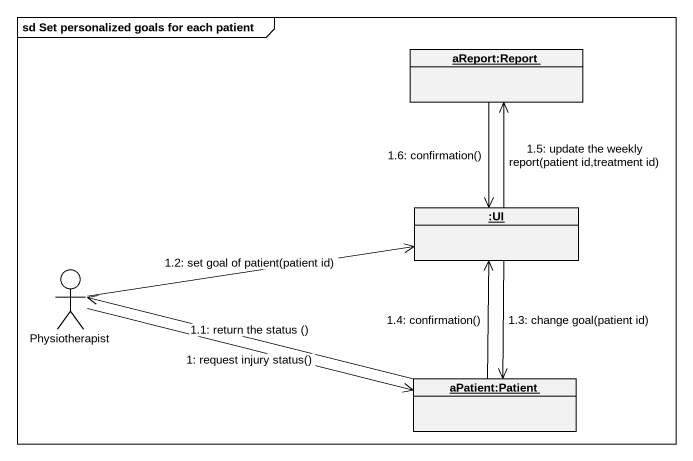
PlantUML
@startuml
mainframe sd Set personalized goals for each patient
allowmixing
hide circle
hide empty members
object "aReport:Report" as aReport_Report
object ":UI" as UI
actor Physiotherapist
object "aPatient:Patient" as aPatient_Patient
Physiotherapist -right-> aPatient_Patient : 1: request injury status()
aPatient_Patient -left-> Physiotherapist : 1.1: return the status ()
Physiotherapist -right-> UI : 1.2: set goal of patient(patient id)
UI --> aPatient_Patient : 1.3: change goal(patient id)
aPatient_Patient -up-> UI : 1.4: confirmation()
UI -up-> aReport_Report : 1.5: update the weekly report(patient id,treatment id)
aReport_Report --> UI : 1.6: confirmation()
@enduml
